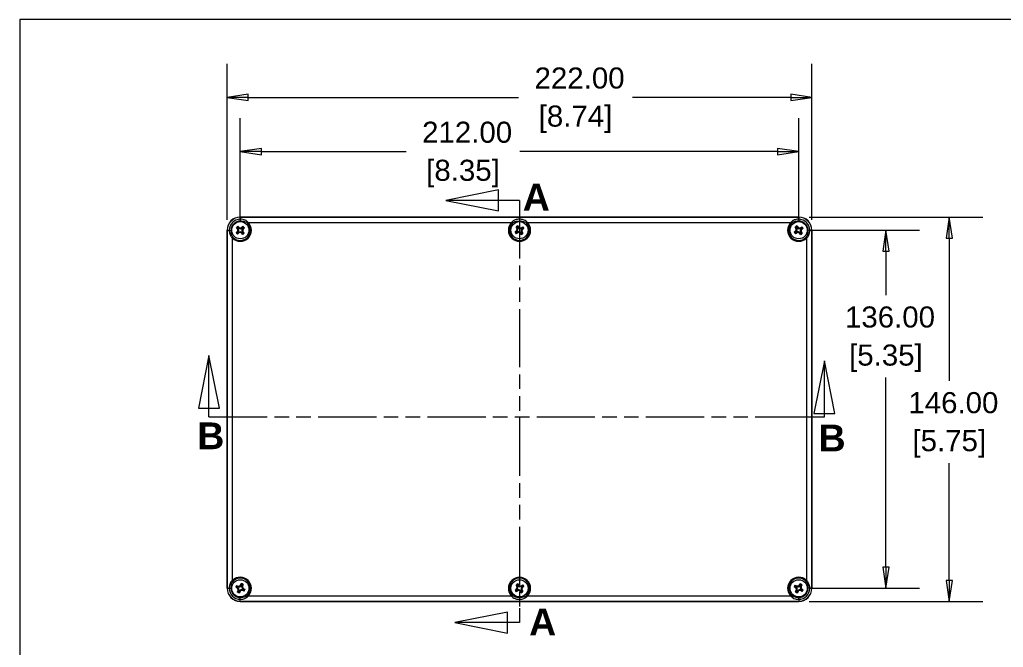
# Model space of a CAD drawing. Header units: millimetres. Extents: x 14 to 1104, y 14 to 850.
# Drawn here: x 30 to 403.4, y 595.2 to 833.6 of the extents above; entities that cross this region are included whole.
import ezdxf

# ---------------------------------------------------------------- set-up
doc = ezdxf.new("R2010")
doc.units = ezdxf.units.MM
doc.header["$LTSCALE"] = 4
doc.linetypes.add('DOUBLE_DASH_CHAIN', pattern=[1.2403, 0.6614, -0.0827, 0.1654, -0.0827, 0.1654, -0.0827])
doc.layers.get('0').update_dxf_attribs({"lineweight": 25})
for name, color, linetype, lineweight in [('Dimension (ANSI)', 7, 'Continuous', 9), ('Section Line (ANSI)', 7, 'DOUBLE_DASH_CHAIN', 9), ('Sketch Geometry (ANSI)', 7, 'Continuous', 9), ('Visible (ANSI)', 7, 'Continuous', 9), ('Visible Narrow (ANSI)', 7, 'Continuous', 9)]:
    doc.layers.add(name, color=color, linetype=linetype, lineweight=lineweight)
doc.styles.add('Label Text (ANSI)', font='arialbd.ttf')
doc.styles.add('Note Text (ANSI)', font='arial.ttf')
doc.dimstyles.new('Default - mm (ANSI)', dxfattribs={"dimscale": 4, "dimtxt": 2, "dimasz": 2, "dimexe": 3.175, "dimexo": 1, "dimgap": 0.8, "dimtad": 0, "dimtih": 1, "dimtoh": 1, "dimrnd": 1e-08, "dimzin": 4, "dimdsep": 46, "dimtxsty": 'Note Text (ANSI)', "dimblk": 'Filled-1', "dimcen": 0.09, "dimdle": 10, "dimclrd": 256, "dimclre": 256, "dimclrt": 256, "dimadec": 1, "dimazin": 0, "dimtfac": 1.524, "dimtofl": 0, "dimtmove": 0, "dimatfit": 3, "dimfxl": 1, "dimtolj": 1, "dimtzin": 0, "dimlwd": -1, "dimlwe": -1, "dimarcsym": 0})

# ---------------------------------------------------------------- blocks, each defined once
blk = doc.blocks.new('2dTransSection0')
at = {"layer": 'Section Line (ANSI)', "linetype": 'Continuous'}
for p, q in [((25.461, 176.499), (24.461, 171.499)), ((25.461, 171.499), (25.461, 176.499)), ((26.461, 171.499), (25.461, 176.499)), ((83.873, 175.989), (82.873, 170.989)), ((83.873, 170.989), (83.873, 175.989)), ((84.873, 170.989), (83.873, 175.989)), ((24.461, 171.499), (26.461, 171.499)), ((25.461, 170.68), (25.461, 171.499)), ((82.873, 170.989), (84.873, 170.989)), ((83.873, 170.68), (83.873, 170.989)), ((25.461, 170.68), (26.838, 170.68)), ((82.496, 170.68), (83.873, 170.68))]:
    blk.add_line(p, q, dxfattribs=at)
at = {"layer": 'Section Line (ANSI)', "linetype": 'DOUBLE_DASH_CHAIN', "ltscale": 2.090232}
blk.add_line((25.461, 170.68), (83.873, 170.68), dxfattribs=at)
at = {"layer": 'Section Line (ANSI)', "linetype": 'Continuous', "flags": 128}
for points in [[(26.461, 171.499), (25.461, 176.499), (24.461, 171.499), (26.461, 171.499)], [(84.873, 170.989), (83.873, 175.989), (82.873, 170.989), (84.873, 170.989)]]:
    blk.add_lwpolyline(points, dxfattribs=at)
at = {"layer": 'Section Line (ANSI)'}
for points in [[(26.461, 171.499), (25.461, 176.499), (24.461, 171.499), (26.461, 171.499)], [(84.873, 170.989), (83.873, 175.989), (82.873, 170.989), (84.873, 170.989)]]:
    blk.add_solid(points, dxfattribs=at)
at = {"layer": 'Section Line (ANSI)', "char_height": 2.54, "attachment_point": 7, "style": 'Label Text (ANSI)'}
for insert in [(24.359, 167.608), (83.329, 167.401)]:
    blk.add_mtext('B', dxfattribs=dict(at, insert=insert))
blk = doc.blocks.new('2dTransSection1')
at = {"layer": 'Section Line (ANSI)', "linetype": 'Continuous'}
for p, q in [((52.955, 192.237), (47.955, 191.237)), ((52.955, 190.237), (52.955, 192.237)), ((52.955, 191.237), (47.955, 191.237)), ((47.955, 191.237), (52.955, 190.237)), ((54.954, 191.237), (52.955, 191.237)), ((54.954, 191.237), (54.954, 189.87)), ((54.954, 152.506), (54.954, 151.138)), ((53.816, 152.138), (48.816, 151.138)), ((53.816, 150.138), (53.816, 152.138)), ((53.816, 151.138), (48.816, 151.138)), ((48.816, 151.138), (53.816, 150.138)), ((54.954, 151.138), (53.816, 151.138))]:
    blk.add_line(p, q, dxfattribs=at)
at = {"layer": 'Section Line (ANSI)', "linetype": 'DOUBLE_DASH_CHAIN', "ltscale": 2.081852}
blk.add_line((54.954, 191.237), (54.954, 151.138), dxfattribs=at)
at = {"layer": 'Section Line (ANSI)', "linetype": 'Continuous', "flags": 128}
for points in [[(52.955, 192.237), (47.955, 191.237), (52.955, 190.237), (52.955, 192.237)], [(53.816, 152.138), (48.816, 151.138), (53.816, 150.138), (53.816, 152.138)]]:
    blk.add_lwpolyline(points, dxfattribs=at)
at = {"layer": 'Section Line (ANSI)'}
for points in [[(52.955, 192.237), (47.955, 191.237), (52.955, 190.237), (52.955, 192.237)], [(53.816, 152.138), (48.816, 151.138), (53.816, 150.138), (53.816, 152.138)]]:
    blk.add_solid(points, dxfattribs=at)
at = {"layer": 'Section Line (ANSI)', "char_height": 2.54, "attachment_point": 7, "style": 'Label Text (ANSI)'}
for insert in [(55.255, 190.275), (55.857, 149.934)]:
    blk.add_mtext('A', dxfattribs=dict(at, insert=insert))
blk = doc.blocks.new('Filled-1')
at = {"color": 0}
for p, q in [((0, 0), (-1, 0.15)), ((-1, 0.15), (-1, -0.15)), ((-1, 0), (0, 0)), ((-1, -0.15), (0, 0))]:
    blk.add_line(p, q, dxfattribs=at)
at = {"color": 0, "flags": 128}
blk.add_lwpolyline([(-1, -0.15), (0, 0), (-1, 0.15), (-1, -0.15)], dxfattribs=at)
at = {"color": 0}
blk.add_solid([(-1, -0.15), (0, 0), (-1, 0.15), (-1, -0.15)], dxfattribs=at)
blk = doc.blocks.new('*D9')
at = {"layer": 'Defpoints', "color": 0, "transparency": 16777216}
for p in [(325.76, 783.5), (113.76, 753.61), (325.76, 753.61)]:
    blk.add_point(p, dxfattribs=at)
at = {"layer": 'Dimension (ANSI)', "transparency": 16777216}
for p, q in [((113.76, 757.61), (113.76, 796.2)), ((325.76, 757.61), (325.76, 796.2)), ((121.76, 783.5), (176.74, 783.5)), ((317.76, 783.5), (219.9, 783.5))]:
    blk.add_line(p, q, dxfattribs=at)
at = {"layer": 'Dimension (ANSI)', "transparency": 16777216, "xscale": 8, "yscale": 8, "zscale": 8, "rotation": 180}
blk.add_blockref('Filled-1', (113.76, 783.5), dxfattribs=at)
at = {"layer": 'Dimension (ANSI)', "transparency": 16777216, "xscale": 8, "yscale": 8, "zscale": 8}
blk.add_blockref('Filled-1', (325.76, 783.5), dxfattribs=at)
at = {"layer": 'Dimension (ANSI)', "transparency": 16777216, "char_height": 8, "attachment_point": 5, "style": 'Note Text (ANSI)'}
for s, insert in [('\\A1; 212.00', (198.32, 790.79)), ('\\A1;[8.35]', (198.32, 775.18))]:
    blk.add_mtext(s, dxfattribs=dict(at, insert=insert))
blk = doc.blocks.new('*D10')
at = {"layer": 'Defpoints', "color": 0, "transparency": 16777216}
for p in [(330.76, 804.09), (108.76, 753.62), (330.76, 753.62)]:
    blk.add_point(p, dxfattribs=at)
at = {"layer": 'Dimension (ANSI)', "transparency": 16777216}
for p, q in [((108.76, 757.62), (108.76, 816.79)), ((330.76, 757.62), (330.76, 816.79)), ((116.76, 804.09), (219.44, 804.09)), ((322.76, 804.09), (262.6, 804.09))]:
    blk.add_line(p, q, dxfattribs=at)
at = {"layer": 'Dimension (ANSI)', "transparency": 16777216, "xscale": 8, "yscale": 8, "zscale": 8, "rotation": 180}
blk.add_blockref('Filled-1', (108.76, 804.09), dxfattribs=at)
at = {"layer": 'Dimension (ANSI)', "transparency": 16777216, "xscale": 8, "yscale": 8, "zscale": 8}
blk.add_blockref('Filled-1', (330.76, 804.09), dxfattribs=at)
at = {"layer": 'Dimension (ANSI)', "transparency": 16777216, "char_height": 8, "attachment_point": 5, "style": 'Note Text (ANSI)'}
for s, insert in [('\\A1; 222.00', (241.02, 811.38)), ('\\A1;[8.74]', (241.02, 795.77))]:
    blk.add_mtext(s, dxfattribs=dict(at, insert=insert))
blk = doc.blocks.new('*D11')
at = {"layer": 'Defpoints', "color": 0, "transparency": 16777216}
for p in [(325.76, 758.61), (325.76, 612.61), (382.93, 612.61)]:
    blk.add_point(p, dxfattribs=at)
at = {"layer": 'Dimension (ANSI)', "transparency": 16777216}
for p, q in [((329.76, 758.61), (395.63, 758.61)), ((382.93, 750.61), (382.93, 696.38)), ((382.93, 620.61), (382.93, 665.19)), ((329.76, 612.61), (395.63, 612.61))]:
    blk.add_line(p, q, dxfattribs=at)
at = {"layer": 'Dimension (ANSI)', "transparency": 16777216, "xscale": 8, "yscale": 8, "zscale": 8}
for p, rotation in [((382.93, 758.61), 90), ((382.93, 612.61), 270)]:
    blk.add_blockref('Filled-1', p, dxfattribs=dict(at, rotation=rotation))
at = {"layer": 'Dimension (ANSI)', "transparency": 16777216, "char_height": 8, "attachment_point": 5, "style": 'Note Text (ANSI)'}
for s, insert in [('\\A1; 146.00', (382.93, 688.07)), ('\\A1;[5.75]', (382.93, 672.47))]:
    blk.add_mtext(s, dxfattribs=dict(at, insert=insert))
blk = doc.blocks.new('*D12')
at = {"layer": 'Defpoints', "color": 0, "transparency": 16777216}
for p in [(325.76, 753.61), (358.87, 753.61), (325.76, 617.61)]:
    blk.add_point(p, dxfattribs=at)
at = {"layer": 'Dimension (ANSI)', "transparency": 16777216}
for p, q in [((329.76, 753.61), (371.57, 753.61)), ((358.87, 745.61), (358.87, 728.93)), ((358.87, 625.61), (358.87, 697.71)), ((329.76, 617.61), (371.57, 617.61))]:
    blk.add_line(p, q, dxfattribs=at)
at = {"layer": 'Dimension (ANSI)', "transparency": 16777216, "xscale": 8, "yscale": 8, "zscale": 8}
for p, rotation in [((358.87, 753.61), 90), ((358.87, 617.61), 270)]:
    blk.add_blockref('Filled-1', p, dxfattribs=dict(at, rotation=rotation))
at = {"layer": 'Dimension (ANSI)', "transparency": 16777216, "char_height": 8, "attachment_point": 5, "style": 'Note Text (ANSI)'}
for s, insert in [('\\A1; 136.00', (358.87, 720.61)), ('\\A1;[5.35]', (358.87, 704.99))]:
    blk.add_mtext(s, dxfattribs=dict(at, insert=insert))
blk = doc.blocks.new('Borders Hammond Border')
at = {"layer": 'Sketch Geometry (ANSI)'}
for p, q in [((7.5, 208.4), (7.5, 7.5)), ((271.9, 208.4), (7.5, 208.4))]:
    blk.add_line(p, q, dxfattribs=at)

msp = doc.modelspace()

# ---------------------------------------------------------------- linework, layer by layer
at = {"layer": 'Visible (ANSI)'}
for p, q in [((113.759, 758.614), (325.762, 758.614)), ((325.76, 758.614), (113.76, 758.614)), ((112.749, 754.114), (112.273, 754.627)), ((113.044, 754.265), (112.694, 754.642)), ((112.813, 754.753), (113.163, 754.376)), ((112.859, 755.172), (113.335, 754.659)), ((113.335, 754.659), (113.163, 754.376)), ((113.163, 754.376), (113.782, 754.205)), ((113.335, 754.659), (113.794, 754.532)), ((113.794, 754.532), (113.782, 754.205)), ((113.794, 754.532), (114.261, 754.625)), ((114.261, 754.625), (114.774, 755.101)), ((114.261, 754.625), (114.412, 754.33)), ((114.412, 754.33), (114.789, 754.68)), ((114.899, 754.561), (114.522, 754.211)), ((115.318, 754.515), (114.806, 754.039)), ((218.834, 754.257), (218.437, 754.834)), ((218.834, 754.257), (219.148, 754.363)), ((219.148, 754.363), (218.857, 754.787)), ((218.99, 754.879), (219.282, 754.455)), ((219.097, 755.287), (219.493, 754.71)), ((219.179, 753.722), (219.148, 754.363)), ((219.493, 754.71), (219.282, 754.455)), ((219.282, 754.455), (219.869, 754.195)), ((219.493, 754.71), (219.928, 754.518)), ((219.928, 754.518), (219.869, 754.195)), ((219.928, 754.518), (220.404, 754.541)), ((220.404, 754.541), (220.981, 754.937)), ((220.404, 754.541), (220.51, 754.227)), ((220.51, 754.227), (220.934, 754.518)), ((221.026, 754.384), (220.602, 754.093)), ((324.834, 754.257), (324.437, 754.834)), ((324.834, 754.257), (325.148, 754.363)), ((325.148, 754.363), (324.857, 754.787)), ((324.99, 754.879), (325.282, 754.455)), ((325.097, 755.287), (325.493, 754.71)), ((325.179, 753.722), (325.148, 754.363)), ((325.493, 754.71), (325.282, 754.455)), ((325.282, 754.455), (325.869, 754.195)), ((325.493, 754.71), (325.928, 754.518)), ((325.928, 754.518), (325.869, 754.195)), ((325.928, 754.518), (326.404, 754.541)), ((326.404, 754.541), (326.981, 754.937)), ((326.404, 754.541), (326.51, 754.227)), ((326.51, 754.227), (326.934, 754.518)), ((327.026, 754.384), (326.602, 754.093)), ((108.76, 617.612), (108.76, 753.616)), ((108.76, 753.614), (108.76, 617.614)), ((112.203, 752.712), (112.715, 753.189)), ((112.622, 752.667), (112.999, 753.017)), ((112.715, 753.189), (112.842, 753.648)), ((112.715, 753.189), (112.999, 753.017)), ((113.109, 752.898), (112.732, 752.548)), ((113.26, 752.603), (112.747, 752.126)), ((112.749, 754.114), (113.044, 754.265)), ((112.842, 753.648), (112.749, 754.114)), ((112.842, 753.648), (113.169, 753.636)), ((112.999, 753.017), (113.169, 753.636)), ((113.169, 753.636), (113.044, 754.265)), ((113.739, 753.023), (113.109, 752.898)), ((113.26, 752.603), (113.109, 752.898)), ((113.727, 752.695), (113.26, 752.603)), ((113.727, 752.695), (113.739, 753.023)), ((114.186, 752.569), (113.727, 752.695)), ((114.358, 752.852), (113.739, 753.023)), ((113.782, 754.205), (114.412, 754.33)), ((114.186, 752.569), (114.358, 752.852)), ((114.662, 752.056), (114.186, 752.569)), ((114.522, 754.211), (114.352, 753.592)), ((114.679, 753.58), (114.352, 753.592)), ((114.352, 753.592), (114.476, 752.963)), ((114.708, 752.475), (114.358, 752.852)), ((114.772, 753.113), (114.476, 752.963)), ((114.476, 752.963), (114.827, 752.586)), ((114.806, 754.039), (114.522, 754.211)), ((114.806, 754.039), (114.679, 753.58)), ((114.679, 753.58), (114.772, 753.113)), ((114.772, 753.113), (115.248, 752.6)), ((218.087, 752.95), (218.664, 753.347)), ((218.495, 752.844), (218.919, 753.135)), ((219.117, 752.687), (218.54, 752.291)), ((219.011, 753.001), (218.587, 752.71)), ((218.664, 753.347), (218.857, 753.782)), ((218.664, 753.347), (218.919, 753.135)), ((218.857, 753.782), (218.834, 754.257)), ((218.857, 753.782), (219.179, 753.722)), ((218.919, 753.135), (219.179, 753.722)), ((219.652, 753.032), (219.011, 753.001)), ((219.117, 752.687), (219.011, 753.001)), ((219.592, 752.71), (219.117, 752.687)), ((219.592, 752.71), (219.652, 753.032)), ((220.028, 752.518), (219.592, 752.71)), ((220.239, 752.773), (219.652, 753.032)), ((219.869, 754.195), (220.51, 754.227)), ((220.028, 752.518), (220.239, 752.773)), ((220.424, 751.941), (220.028, 752.518)), ((220.531, 752.349), (220.239, 752.773)), ((220.602, 754.093), (220.342, 753.506)), ((220.664, 753.446), (220.342, 753.506)), ((220.342, 753.506), (220.373, 752.865)), ((220.687, 752.97), (220.373, 752.865)), ((220.373, 752.865), (220.664, 752.44)), ((220.857, 753.881), (220.602, 754.093)), ((220.857, 753.881), (220.664, 753.446)), ((220.664, 753.446), (220.687, 752.97)), ((220.687, 752.97), (221.083, 752.393)), ((221.434, 754.277), (220.857, 753.881)), ((324.087, 752.95), (324.664, 753.347)), ((324.495, 752.844), (324.919, 753.135)), ((325.117, 752.687), (324.54, 752.291)), ((325.011, 753.001), (324.587, 752.71)), ((324.664, 753.347), (324.857, 753.782)), ((324.664, 753.347), (324.919, 753.135)), ((324.857, 753.782), (324.834, 754.257)), ((324.857, 753.782), (325.179, 753.722)), ((324.919, 753.135), (325.179, 753.722)), ((325.652, 753.032), (325.011, 753.001)), ((325.117, 752.687), (325.011, 753.001)), ((325.592, 752.71), (325.117, 752.687)), ((325.592, 752.71), (325.652, 753.032)), ((326.028, 752.518), (325.592, 752.71)), ((326.239, 752.773), (325.652, 753.032)), ((325.869, 754.195), (326.51, 754.227)), ((326.028, 752.518), (326.239, 752.773)), ((326.424, 751.941), (326.028, 752.518)), ((326.531, 752.349), (326.239, 752.773)), ((326.602, 754.093), (326.342, 753.506)), ((326.664, 753.446), (326.342, 753.506)), ((326.342, 753.506), (326.373, 752.865)), ((326.687, 752.97), (326.373, 752.865)), ((326.373, 752.865), (326.664, 752.44)), ((326.857, 753.881), (326.602, 754.093)), ((326.857, 753.881), (326.664, 753.446)), ((326.664, 753.446), (326.687, 752.97)), ((326.687, 752.97), (327.083, 752.393)), ((327.434, 754.277), (326.857, 753.881)), ((330.76, 753.616), (330.76, 617.612)), ((330.76, 617.614), (330.76, 753.614)), ((112.636, 617.703), (112.003, 618.002)), ((112.345, 618.726), (112.978, 618.426)), ((112.854, 617.953), (112.389, 618.173)), ((112.458, 618.319), (112.923, 618.1)), ((112.636, 617.703), (112.854, 617.953)), ((112.895, 617.304), (112.636, 617.703)), ((112.649, 616.198), (112.948, 616.831)), ((113.203, 617.415), (112.854, 617.953)), ((112.895, 617.304), (113.203, 617.415)), ((112.948, 616.831), (112.895, 617.304)), ((112.978, 618.426), (112.923, 618.1)), ((112.923, 618.1), (113.561, 618.171)), ((112.948, 616.831), (113.275, 616.777)), ((112.978, 618.426), (113.451, 618.479)), ((113.055, 616.312), (113.275, 616.777)), ((113.422, 616.707), (113.202, 616.242)), ((113.275, 616.777), (113.203, 617.415)), ((113.671, 616.489), (113.372, 615.856)), ((113.96, 617.057), (113.422, 616.707)), ((113.671, 616.489), (113.422, 616.707)), ((113.451, 618.479), (113.85, 618.739)), ((113.451, 618.479), (113.561, 618.171)), ((113.561, 618.171), (114.099, 618.521)), ((114.07, 616.748), (113.671, 616.489)), ((113.85, 618.739), (114.149, 619.371)), ((113.85, 618.739), (114.099, 618.521)), ((114.598, 617.128), (113.96, 617.057)), ((114.07, 616.748), (113.96, 617.057)), ((114.543, 616.801), (114.07, 616.748)), ((114.099, 618.521), (114.319, 618.986)), ((114.466, 618.916), (114.246, 618.451)), ((114.573, 618.397), (114.246, 618.451)), ((114.246, 618.451), (114.317, 617.813)), ((114.626, 617.924), (114.317, 617.813)), ((114.317, 617.813), (114.667, 617.275)), ((114.543, 616.801), (114.598, 617.128)), ((115.176, 616.502), (114.543, 616.801)), ((114.872, 619.029), (114.573, 618.397)), ((114.573, 618.397), (114.626, 617.924)), ((115.063, 616.908), (114.598, 617.128)), ((114.626, 617.924), (114.885, 617.525)), ((114.885, 617.525), (114.667, 617.275)), ((114.667, 617.275), (115.132, 617.055)), ((114.885, 617.525), (115.518, 617.225)), ((218.087, 616.95), (218.664, 617.347)), ((218.834, 618.257), (218.437, 618.834)), ((218.495, 616.844), (218.919, 617.135)), ((219.117, 616.687), (218.54, 616.291)), ((219.011, 617.001), (218.587, 616.71)), ((218.664, 617.347), (218.857, 617.782)), ((218.664, 617.347), (218.919, 617.135)), ((218.834, 618.257), (219.148, 618.363)), ((218.857, 617.782), (218.834, 618.257)), ((219.148, 618.363), (218.857, 618.787)), ((218.857, 617.782), (219.179, 617.722)), ((218.919, 617.135), (219.179, 617.722)), ((218.99, 618.879), (219.282, 618.455)), ((219.652, 617.032), (219.011, 617.001)), ((219.117, 616.687), (219.011, 617.001)), ((219.097, 619.287), (219.493, 618.71)), ((219.592, 616.71), (219.117, 616.687)), ((219.179, 617.722), (219.148, 618.363)), ((219.493, 618.71), (219.282, 618.455)), ((219.282, 618.455), (219.869, 618.195)), ((219.493, 618.71), (219.928, 618.518)), ((219.592, 616.71), (219.652, 617.032)), ((220.028, 616.518), (219.592, 616.71)), ((220.239, 616.773), (219.652, 617.032)), ((219.928, 618.518), (219.869, 618.195)), ((219.869, 618.195), (220.51, 618.227)), ((219.928, 618.518), (220.404, 618.541)), ((220.028, 616.518), (220.239, 616.773)), ((220.424, 615.941), (220.028, 616.518)), ((220.531, 616.349), (220.239, 616.773)), ((220.602, 618.093), (220.342, 617.506)), ((220.664, 617.446), (220.342, 617.506)), ((220.342, 617.506), (220.373, 616.865)), ((220.687, 616.97), (220.373, 616.865)), ((220.373, 616.865), (220.664, 616.44)), ((220.404, 618.541), (220.981, 618.937)), ((220.404, 618.541), (220.51, 618.227)), ((220.51, 618.227), (220.934, 618.518)), ((221.026, 618.384), (220.602, 618.093)), ((220.857, 617.881), (220.602, 618.093)), ((220.857, 617.881), (220.664, 617.446)), ((220.664, 617.446), (220.687, 616.97)), ((220.687, 616.97), (221.083, 616.393)), ((221.434, 618.277), (220.857, 617.881)), ((324.648, 617.8), (324.043, 618.152)), ((324.886, 618.03), (324.442, 618.289)), ((324.446, 618.843), (325.05, 618.491)), ((324.524, 618.429), (324.968, 618.17)), ((324.531, 616.299), (324.884, 616.904)), ((324.648, 617.8), (324.886, 618.03)), ((324.872, 617.38), (324.648, 617.8)), ((324.872, 617.38), (325.188, 617.463)), ((324.884, 616.904), (324.872, 617.38)), ((324.884, 616.904), (325.205, 616.821)), ((325.188, 617.463), (324.886, 618.03)), ((324.946, 616.377), (325.205, 616.821)), ((325.05, 618.491), (324.968, 618.17)), ((324.968, 618.17), (325.61, 618.186)), ((325.05, 618.491), (325.526, 618.503)), ((325.345, 616.74), (325.086, 616.295)), ((325.205, 616.821), (325.188, 617.463)), ((325.575, 616.501), (325.222, 615.896)), ((325.911, 617.042), (325.345, 616.74)), ((325.575, 616.501), (325.345, 616.74)), ((325.526, 618.503), (325.946, 618.727)), ((325.526, 618.503), (325.61, 618.186)), ((325.995, 616.725), (325.575, 616.501)), ((325.61, 618.186), (326.176, 618.488)), ((326.553, 617.058), (325.911, 617.042)), ((325.995, 616.725), (325.911, 617.042)), ((325.946, 618.727), (326.299, 619.331)), ((325.946, 618.727), (326.176, 618.488)), ((326.47, 616.737), (325.995, 616.725)), ((326.176, 618.488), (326.435, 618.932)), ((326.575, 618.851), (326.316, 618.406)), ((326.637, 618.324), (326.316, 618.406)), ((326.316, 618.406), (326.333, 617.765)), ((326.649, 617.848), (326.333, 617.765)), ((326.333, 617.765), (326.635, 617.198)), ((326.47, 616.737), (326.553, 617.058)), ((327.075, 616.384), (326.47, 616.737)), ((326.997, 616.799), (326.553, 617.058)), ((326.873, 617.428), (326.635, 617.198)), ((326.635, 617.198), (327.079, 616.939)), ((326.99, 618.929), (326.637, 618.324)), ((326.637, 618.324), (326.649, 617.848)), ((326.649, 617.848), (326.873, 617.428)), ((326.873, 617.428), (327.478, 617.076)), ((325.762, 612.614), (113.759, 612.614)), ((113.76, 612.614), (325.76, 612.614))]:
    msp.add_line(p, q, dxfattribs=at)
for centre in [(113.76, 753.614), (219.76, 753.614), (325.76, 753.614), (113.76, 617.614), (219.76, 617.614), (325.76, 617.614)]:
    msp.add_circle(centre, 3.26, dxfattribs=at)
for centre, radius, start, end in [((113.76, 753.614), 5, 90, 180), ((325.76, 753.614), 5, 0, 90), ((113.76, 753.614), 1.8, 120.05748, 145.73665), ((113.76, 753.614), 1.481, 129.75579, 136.03834), ((113.76, 753.614), 1.8, 30.05748, 55.73665), ((113.76, 753.614), 1.481, 39.75579, 46.03834), ((219.76, 753.614), 1.8, 111.62759, 137.30677), ((219.76, 753.614), 1.481, 121.3259, 127.60846), ((219.76, 753.614), 1.481, 31.3259, 37.60846), ((219.76, 753.614), 1.8, 21.62759, 47.30677), ((325.76, 753.614), 1.8, 111.62759, 137.30677), ((325.76, 753.614), 1.481, 121.3259, 127.60846), ((325.76, 753.614), 1.481, 31.3259, 37.60846), ((325.76, 753.614), 1.8, 21.62759, 47.30677), ((113.76, 753.614), 1.8, 210.05748, 235.73665), ((113.76, 753.614), 1.481, 219.75579, 226.03834), ((113.76, 753.614), 1.8, 300.05748, 325.73665), ((113.76, 753.614), 1.481, 309.75579, 316.03834), ((219.76, 753.614), 1.8, 201.62759, 227.30677), ((219.76, 753.614), 1.481, 211.3259, 217.60846), ((219.76, 753.614), 1.8, 291.62759, 317.30677), ((219.76, 753.614), 1.481, 301.3259, 307.60846), ((325.76, 753.614), 1.8, 201.62759, 227.30677), ((325.76, 753.614), 1.481, 211.3259, 217.60846), ((325.76, 753.614), 1.8, 291.62759, 317.30677), ((325.76, 753.614), 1.481, 301.3259, 307.60846), ((113.76, 617.614), 5, 180, 270), ((113.76, 617.614), 1.8, 141.85359, 167.53276), ((113.76, 617.614), 1.481, 151.5519, 157.83445), ((113.76, 617.614), 1.8, 231.85359, 257.53276), ((113.76, 617.614), 1.481, 241.5519, 247.83445), ((113.76, 617.614), 1.8, 51.85359, 77.53276), ((113.76, 617.614), 1.481, 61.5519, 67.83445), ((113.76, 617.614), 1.481, 331.5519, 337.83445), ((113.76, 617.614), 1.8, 321.85359, 347.53276), ((219.76, 617.614), 1.8, 201.62759, 227.30677), ((219.76, 617.614), 1.8, 111.62759, 137.30677), ((219.76, 617.614), 1.481, 211.3259, 217.60846), ((219.76, 617.614), 1.481, 121.3259, 127.60846), ((219.76, 617.614), 1.8, 291.62759, 317.30677), ((219.76, 617.614), 1.481, 301.3259, 307.60846), ((219.76, 617.614), 1.481, 31.3259, 37.60846), ((219.76, 617.614), 1.8, 21.62759, 47.30677), ((325.76, 617.614), 1.8, 136.91991, 162.59909), ((325.76, 617.614), 1.481, 146.61822, 152.90078), ((325.76, 617.614), 1.8, 226.91991, 252.59909), ((325.76, 617.614), 1.481, 236.61822, 242.90078), ((325.76, 617.614), 5, 270, 0), ((325.76, 617.614), 1.8, 46.91991, 72.59909), ((325.76, 617.614), 1.481, 56.61822, 62.90078), ((325.76, 617.614), 1.481, 326.61822, 332.90078), ((325.76, 617.614), 1.8, 316.91991, 342.59909)]:
    msp.add_arc(centre, radius, start, end, dxfattribs=at)
for centre, major_axis, start_param, end_param in [((113.762, 753.612), (-3.538, 3.538), 5.4981298, 7.0682409), ((325.759, 753.612), (3.538, 3.538), 5.4981298, 7.0682409), ((113.762, 617.616), (3.538, 3.538), 2.3565371, 3.9266482), ((325.759, 617.616), (-3.538, 3.538), 2.3565371, 3.9266482)]:
    msp.add_ellipse(centre, major_axis=major_axis, ratio=0.999315, start_param=start_param, end_param=end_param, dxfattribs=at)
for points in [[(112.273, 754.627), (112.494, 754.644), (112.694, 754.642)], [(112.859, 755.172), (112.826, 754.953), (112.813, 754.753)], [(114.789, 754.68), (114.791, 754.881), (114.774, 755.101)], [(114.899, 754.561), (115.1, 754.548), (115.318, 754.515)], [(218.437, 754.834), (218.658, 754.819), (218.857, 754.787)], [(219.097, 755.287), (219.032, 755.075), (218.99, 754.879)], [(220.981, 754.937), (220.965, 754.716), (220.934, 754.518)], [(221.434, 754.277), (221.222, 754.342), (221.026, 754.384)], [(324.437, 754.834), (324.658, 754.819), (324.857, 754.787)], [(325.097, 755.287), (325.032, 755.075), (324.99, 754.879)], [(326.981, 754.937), (326.965, 754.716), (326.934, 754.518)], [(327.434, 754.277), (327.222, 754.342), (327.026, 754.384)], [(112.203, 752.712), (112.421, 752.68), (112.622, 752.667)], [(112.747, 752.126), (112.73, 752.347), (112.732, 752.548)], [(114.662, 752.056), (114.695, 752.275), (114.708, 752.475)], [(114.827, 752.586), (115.027, 752.584), (115.248, 752.6)], [(218.087, 752.95), (218.299, 752.886), (218.495, 752.844)], [(218.587, 752.71), (218.556, 752.512), (218.54, 752.291)], [(220.531, 752.349), (220.488, 752.152), (220.424, 751.941)], [(220.664, 752.44), (220.863, 752.409), (221.083, 752.393)], [(324.087, 752.95), (324.299, 752.886), (324.495, 752.844)], [(324.587, 752.71), (324.556, 752.512), (324.54, 752.291)], [(326.531, 752.349), (326.488, 752.152), (326.424, 751.941)], [(326.664, 752.44), (326.863, 752.409), (327.083, 752.393)], [(112.389, 618.173), (112.202, 618.1), (112.003, 618.002)], [(112.345, 618.726), (112.396, 618.51), (112.458, 618.319)], [(113.055, 616.312), (112.864, 616.249), (112.649, 616.198)], [(113.202, 616.242), (113.274, 616.055), (113.372, 615.856)], [(114.149, 619.371), (114.246, 619.173), (114.319, 618.986)], [(114.872, 619.029), (114.657, 618.979), (114.466, 618.916)], [(115.176, 616.502), (115.125, 616.717), (115.063, 616.908)], [(115.518, 617.225), (115.319, 617.128), (115.132, 617.055)], [(218.087, 616.95), (218.299, 616.886), (218.495, 616.844)], [(218.437, 618.834), (218.658, 618.819), (218.857, 618.787)], [(218.587, 616.71), (218.556, 616.512), (218.54, 616.291)], [(219.097, 619.287), (219.032, 619.075), (218.99, 618.879)], [(220.531, 616.349), (220.488, 616.152), (220.424, 615.941)], [(220.664, 616.44), (220.863, 616.409), (221.083, 616.393)], [(220.981, 618.937), (220.965, 618.716), (220.934, 618.518)], [(221.434, 618.277), (221.222, 618.342), (221.026, 618.384)], [(324.043, 618.152), (324.249, 618.232), (324.442, 618.289)], [(324.446, 618.843), (324.478, 618.624), (324.524, 618.429)], [(324.531, 616.299), (324.75, 616.331), (324.946, 616.377)], [(325.222, 615.896), (325.142, 616.103), (325.086, 616.295)], [(326.435, 618.932), (326.379, 619.125), (326.299, 619.331)], [(326.575, 618.851), (326.771, 618.896), (326.99, 618.929)], [(327.075, 616.384), (327.043, 616.603), (326.997, 616.799)], [(327.079, 616.939), (327.272, 616.996), (327.478, 617.076)]]:
    msp.add_open_spline(points, degree=2, dxfattribs=at)
at = {"layer": 'Visible Narrow (ANSI)'}
for p, q in [((113.76, 758.614), (113.76, 758.558)), ((325.76, 758.558), (113.76, 758.558)), ((113.76, 758.558), (113.76, 757.805)), ((325.76, 758.614), (325.76, 758.558)), ((325.76, 758.558), (325.76, 757.805)), ((113.76, 757.805), (113.76, 757.14)), ((116.766, 756.558), (116.513, 756.311)), ((116.766, 756.558), (216.755, 756.558)), ((217.008, 756.311), (216.755, 756.558)), ((222.766, 756.558), (222.513, 756.311)), ((222.766, 756.558), (322.755, 756.558)), ((323.008, 756.311), (322.755, 756.558)), ((325.76, 757.805), (325.76, 757.14)), ((108.76, 753.614), (108.817, 753.614)), ((108.817, 753.614), (109.569, 753.614)), ((108.817, 753.614), (108.817, 617.614)), ((109.569, 753.614), (110.234, 753.614)), ((111.064, 750.861), (110.816, 750.609)), ((328.705, 750.609), (328.457, 750.861)), ((329.952, 753.614), (329.287, 753.614)), ((330.704, 753.614), (329.952, 753.614)), ((330.704, 617.614), (330.704, 753.614)), ((330.76, 753.614), (330.704, 753.614)), ((110.816, 620.619), (110.816, 750.609)), ((328.705, 750.609), (328.705, 620.619)), ((110.816, 620.619), (111.064, 620.366)), ((328.457, 620.366), (328.705, 620.619)), ((108.76, 617.614), (108.817, 617.614)), ((108.817, 617.614), (109.569, 617.614)), ((109.569, 617.614), (110.234, 617.614)), ((329.952, 617.614), (329.287, 617.614)), ((330.704, 617.614), (329.952, 617.614)), ((330.76, 617.614), (330.704, 617.614)), ((113.76, 613.422), (113.76, 614.088)), ((113.76, 612.67), (113.76, 613.422)), ((113.76, 612.67), (325.76, 612.67)), ((113.76, 612.614), (113.76, 612.67)), ((116.513, 614.917), (116.766, 614.67)), ((216.755, 614.67), (116.766, 614.67)), ((216.755, 614.67), (217.008, 614.917)), ((222.513, 614.917), (222.766, 614.67)), ((322.755, 614.67), (222.766, 614.67)), ((322.755, 614.67), (323.008, 614.917)), ((325.76, 613.422), (325.76, 614.088)), ((325.76, 613.422), (325.76, 612.67)), ((325.76, 612.614), (325.76, 612.67))]:
    msp.add_line(p, q, dxfattribs=at)
for centre, radius, start, end in [((113.76, 753.614), 4.944, 90, 180), ((325.76, 753.614), 4.944, 0, 90), ((113.76, 753.614), 4.192, 90, 180), ((113.76, 753.614), 3.526, 90, 180), ((113.76, 753.614), 4.207, 225.5854, 44.4146), ((113.76, 753.614), 3.854, 225.5854, 44.4146), ((219.76, 753.614), 4.207, 135.5854, 44.4146), ((219.76, 753.614), 3.854, 135.5854, 44.4146), ((325.76, 753.614), 4.207, 135.5854, 314.4146), ((325.76, 753.614), 3.854, 135.5854, 314.4146), ((325.76, 753.614), 4.192, 0, 90), ((325.76, 753.614), 3.526, 0, 90), ((113.76, 617.614), 4.207, 315.5854, 134.4146), ((113.76, 617.614), 3.854, 315.5854, 134.4146), ((219.76, 617.614), 4.207, 315.5854, 224.4146), ((219.76, 617.614), 3.854, 315.5854, 224.4146), ((325.76, 617.614), 4.207, 45.5854, 224.4146), ((325.76, 617.614), 3.854, 45.5854, 224.4146), ((113.76, 617.614), 4.944, 180, 270), ((113.76, 617.614), 4.192, 180, 270), ((113.76, 617.614), 3.526, 180, 270), ((325.76, 617.614), 4.192, 270, 0), ((325.76, 617.614), 3.526, 270, 0), ((325.76, 617.614), 4.944, 270, 0)]:
    msp.add_arc(centre, radius, start, end, dxfattribs=at)
for points, knots in [([(116.766, 756.558), (116.625, 756.75), (116.461, 756.908), (115.824, 757.402), (115.301, 757.596), (114.437, 757.773), (114.099, 757.805), (113.76, 757.805)], [-0.32418274, -0.32418274, -0.32418274, -0.32418274, -0.26382725, -0.26382725, -0.10147202, -0.10147202, 0, 0, 0, 0]), ([(113.76, 757.14), (114.068, 757.14), (114.375, 757.12), (115.164, 757.007), (115.645, 756.883), (116.233, 756.55), (116.384, 756.442), (116.513, 756.311)], [0, 0, 0, 0, 0.10147202, 0.10147202, 0.26382725, 0.26382725, 0.32418274, 0.32418274, 0.32418274, 0.32418274]), ([(222.766, 756.558), (222.62, 756.756), (222.45, 756.919), (222.018, 757.248), (221.747, 757.391), (221.059, 757.661), (220.632, 757.75), (219.865, 757.815), (219.527, 757.811), (218.961, 757.749), (218.733, 757.707), (218.28, 757.588), (218.055, 757.509), (217.687, 757.338), (217.541, 757.257), (217.255, 757.065), (217.115, 756.954), (216.904, 756.744), (216.827, 756.655), (216.755, 756.558)], [-0.64833422, -0.64833422, -0.64833422, -0.64833422, -0.58591304, -0.58591304, -0.49788192, -0.49788192, -0.36832675, -0.36832675, -0.26714542, -0.26714542, -0.19773928, -0.19773928, -0.12749864, -0.12749864, -0.07939569, -0.07939569, -0.03053681, -0.03053681, 0, 0, 0, 0]), ([(217.008, 756.311), (217.073, 756.377), (217.145, 756.438), (217.339, 756.581), (217.468, 756.656), (217.732, 756.784), (217.867, 756.838), (218.205, 756.951), (218.411, 757.002), (218.825, 757.078), (219.034, 757.104), (219.548, 757.144), (219.856, 757.146), (220.553, 757.105), (220.942, 757.049), (221.574, 756.873), (221.824, 756.779), (222.222, 756.557), (222.38, 756.447), (222.513, 756.311)], [0, 0, 0, 0, 0.03053681, 0.03053681, 0.07939569, 0.07939569, 0.12749864, 0.12749864, 0.19773928, 0.19773928, 0.26714542, 0.26714542, 0.36832675, 0.36832675, 0.49788192, 0.49788192, 0.58591304, 0.58591304, 0.64833422, 0.64833422, 0.64833422, 0.64833422]), ([(325.76, 757.805), (325.583, 757.805), (325.406, 757.796), (324.946, 757.749), (324.665, 757.696), (324.177, 757.553), (323.969, 757.474), (323.629, 757.305), (323.494, 757.228), (323.228, 757.044), (323.096, 756.937), (322.896, 756.735), (322.823, 756.65), (322.755, 756.558)], [-0.32416722, -0.32416722, -0.32416722, -0.32416722, -0.27100601, -0.27100601, -0.1855789, -0.1855789, -0.11986574, -0.11986574, -0.07544857, -0.07544857, -0.02901868, -0.02901868, 0, 0, 0, 0]), ([(323.008, 756.311), (323.07, 756.374), (323.137, 756.432), (323.321, 756.569), (323.443, 756.642), (323.689, 756.765), (323.813, 756.816), (324.126, 756.927), (324.317, 756.979), (324.764, 757.071), (325.02, 757.105), (325.438, 757.134), (325.599, 757.14), (325.76, 757.14)], [0, 0, 0, 0, 0.02901868, 0.02901868, 0.07544857, 0.07544857, 0.11986574, 0.11986574, 0.1855789, 0.1855789, 0.27100601, 0.27100601, 0.32416722, 0.32416722, 0.32416722, 0.32416722]), ([(109.569, 753.614), (109.569, 753.437), (109.578, 753.259), (109.625, 752.8), (109.678, 752.519), (109.822, 752.031), (109.901, 751.822), (110.069, 751.482), (110.147, 751.348), (110.33, 751.081), (110.437, 750.95), (110.639, 750.75), (110.724, 750.676), (110.816, 750.609)], [-0.32416722, -0.32416722, -0.32416722, -0.32416722, -0.27100601, -0.27100601, -0.1855789, -0.1855789, -0.11986574, -0.11986574, -0.07544857, -0.07544857, -0.02901868, -0.02901868, 0, 0, 0, 0]), ([(111.064, 750.861), (111, 750.923), (110.942, 750.991), (110.805, 751.175), (110.733, 751.296), (110.609, 751.542), (110.558, 751.666), (110.447, 751.979), (110.396, 752.171), (110.303, 752.617), (110.27, 752.873), (110.24, 753.292), (110.234, 753.453), (110.234, 753.614)], [0, 0, 0, 0, 0.02901868, 0.02901868, 0.07544857, 0.07544857, 0.11986574, 0.11986574, 0.1855789, 0.1855789, 0.27100601, 0.27100601, 0.32416722, 0.32416722, 0.32416722, 0.32416722]), ([(329.287, 753.614), (329.287, 753.306), (329.267, 752.999), (329.154, 752.211), (329.029, 751.729), (328.697, 751.142), (328.589, 750.99), (328.457, 750.861)], [0, 0, 0, 0, 0.10147202, 0.10147202, 0.26382725, 0.26382725, 0.32418274, 0.32418274, 0.32418274, 0.32418274]), ([(328.705, 750.609), (328.896, 750.75), (329.055, 750.914), (329.549, 751.55), (329.743, 752.074), (329.92, 752.938), (329.952, 753.276), (329.952, 753.614)], [-0.32418274, -0.32418274, -0.32418274, -0.32418274, -0.26382725, -0.26382725, -0.10147202, -0.10147202, 0, 0, 0, 0]), ([(110.816, 620.619), (110.625, 620.478), (110.466, 620.314), (109.972, 619.677), (109.778, 619.154), (109.601, 618.29), (109.569, 617.952), (109.569, 617.614)], [-0.32418274, -0.32418274, -0.32418274, -0.32418274, -0.26382725, -0.26382725, -0.10147202, -0.10147202, 0, 0, 0, 0]), ([(110.234, 617.614), (110.234, 617.921), (110.254, 618.229), (110.367, 619.017), (110.492, 619.499), (110.824, 620.086), (110.932, 620.237), (111.064, 620.366)], [0, 0, 0, 0, 0.10147202, 0.10147202, 0.26382725, 0.26382725, 0.32418274, 0.32418274, 0.32418274, 0.32418274]), ([(328.457, 620.366), (328.521, 620.304), (328.578, 620.237), (328.716, 620.053), (328.788, 619.931), (328.911, 619.686), (328.963, 619.562), (329.074, 619.249), (329.125, 619.057), (329.218, 618.611), (329.251, 618.354), (329.281, 617.936), (329.287, 617.775), (329.287, 617.614)], [0, 0, 0, 0, 0.02901868, 0.02901868, 0.07544857, 0.07544857, 0.11986574, 0.11986574, 0.1855789, 0.1855789, 0.27100601, 0.27100601, 0.32416722, 0.32416722, 0.32416722, 0.32416722]), ([(329.952, 617.614), (329.952, 617.791), (329.943, 617.968), (329.896, 618.428), (329.843, 618.709), (329.699, 619.197), (329.62, 619.406), (329.452, 619.746), (329.374, 619.88), (329.191, 620.147), (329.084, 620.278), (328.881, 620.478), (328.797, 620.551), (328.705, 620.619)], [-0.32416722, -0.32416722, -0.32416722, -0.32416722, -0.27100601, -0.27100601, -0.1855789, -0.1855789, -0.11986574, -0.11986574, -0.07544857, -0.07544857, -0.02901868, -0.02901868, 0, 0, 0, 0]), ([(116.513, 614.917), (116.451, 614.854), (116.383, 614.796), (116.2, 614.658), (116.078, 614.586), (115.832, 614.463), (115.708, 614.411), (115.395, 614.3), (115.204, 614.249), (114.757, 614.157), (114.501, 614.123), (114.083, 614.093), (113.922, 614.088), (113.76, 614.088)], [0, 0, 0, 0, 0.02901868, 0.02901868, 0.07544857, 0.07544857, 0.11986574, 0.11986574, 0.1855789, 0.1855789, 0.27100601, 0.27100601, 0.32416722, 0.32416722, 0.32416722, 0.32416722]), ([(113.76, 613.422), (113.938, 613.422), (114.115, 613.431), (114.575, 613.479), (114.856, 613.532), (115.343, 613.675), (115.552, 613.754), (115.892, 613.922), (116.027, 614), (116.293, 614.184), (116.425, 614.291), (116.624, 614.493), (116.698, 614.577), (116.766, 614.67)], [-0.32416722, -0.32416722, -0.32416722, -0.32416722, -0.27100601, -0.27100601, -0.1855789, -0.1855789, -0.11986574, -0.11986574, -0.07544857, -0.07544857, -0.02901868, -0.02901868, 0, 0, 0, 0]), ([(216.755, 614.67), (216.901, 614.471), (217.071, 614.309), (217.503, 613.979), (217.774, 613.837), (218.462, 613.567), (218.889, 613.478), (219.656, 613.412), (219.994, 613.416), (220.56, 613.479), (220.788, 613.52), (221.241, 613.64), (221.466, 613.718), (221.834, 613.89), (221.98, 613.971), (222.266, 614.163), (222.406, 614.273), (222.617, 614.484), (222.694, 614.573), (222.766, 614.67)], [-0.64833422, -0.64833422, -0.64833422, -0.64833422, -0.58591304, -0.58591304, -0.49788192, -0.49788192, -0.36832675, -0.36832675, -0.26714542, -0.26714542, -0.19773928, -0.19773928, -0.12749864, -0.12749864, -0.07939569, -0.07939569, -0.03053681, -0.03053681, 0, 0, 0, 0]), ([(222.513, 614.917), (222.448, 614.85), (222.376, 614.79), (222.182, 614.646), (222.053, 614.572), (221.789, 614.444), (221.654, 614.39), (221.316, 614.277), (221.11, 614.226), (220.696, 614.15), (220.487, 614.123), (219.973, 614.084), (219.665, 614.081), (218.968, 614.123), (218.579, 614.179), (217.947, 614.355), (217.697, 614.449), (217.299, 614.67), (217.141, 614.781), (217.008, 614.917)], [0, 0, 0, 0, 0.03053681, 0.03053681, 0.07939569, 0.07939569, 0.12749864, 0.12749864, 0.19773928, 0.19773928, 0.26714542, 0.26714542, 0.36832675, 0.36832675, 0.49788192, 0.49788192, 0.58591304, 0.58591304, 0.64833422, 0.64833422, 0.64833422, 0.64833422]), ([(322.755, 614.67), (322.896, 614.478), (323.06, 614.32), (323.697, 613.826), (324.22, 613.632), (325.084, 613.454), (325.422, 613.422), (325.76, 613.422)], [-0.32418274, -0.32418274, -0.32418274, -0.32418274, -0.26382725, -0.26382725, -0.10147202, -0.10147202, 0, 0, 0, 0]), ([(325.76, 614.088), (325.453, 614.088), (325.146, 614.108), (324.357, 614.221), (323.876, 614.345), (323.288, 614.678), (323.137, 614.785), (323.008, 614.917)], [0, 0, 0, 0, 0.10147202, 0.10147202, 0.26382725, 0.26382725, 0.32418274, 0.32418274, 0.32418274, 0.32418274])]:
    msp.add_open_spline(points, degree=3, knots=knots, dxfattribs=at)

# ---------------------------------------------------------------- block references
at = {"xscale": 4, "yscale": 4, "zscale": 4}
msp.add_blockref('Borders Hammond Border', (0, 0), dxfattribs=at)
at = {"layer": 'Section Line (ANSI)', "xscale": 4, "yscale": 4, "zscale": 4}
for name in ['2dTransSection1', '2dTransSection0']:
    msp.add_blockref(name, (0, 0), dxfattribs=at)

# ---------------------------------------------------------------- dimensions: what is measured, and where the dimension line sits
at = {"layer": 'Dimension (ANSI)'}
for base, p1, p2, angle, text, override, picture, middle in [((330.76, 804.095), (108.76, 753.616), (330.76, 753.616), 180, ' <>\\X[8.74]', {"dimgap": 0.8, "dimtih": 0, "dimtoh": 0, "dimdec": 2, "dimpost": '\\X', "dimtol": 0, "dimlim": 0, "dimtp": 0, "dimtm": 0, "dimtdec": 2, "dimatfit": 1}, '*D10', (241.019, 804.095)), ((325.76, 783.502), (113.76, 753.614), (325.76, 753.614), 180, ' <>\\X[8.35]', {"dimgap": 0.8, "dimtih": 0, "dimtoh": 0, "dimdec": 2, "dimpost": '\\X', "dimtol": 0, "dimlim": 0, "dimtp": 0, "dimtm": 0, "dimtdec": 2, "dimatfit": 1}, '*D9', (198.32, 783.502)), ((382.934, 612.614), (325.762, 758.614), (325.762, 612.614), 90, ' <>\\X[5.75]', {"dimgap": 0.8, "dimdec": 2, "dimpost": '\\X', "dimtol": 0, "dimlim": 0, "dimtp": 0, "dimtm": 0, "dimtdec": 2, "dimatfit": 1}, '*D11', (382.934, 680.781)), ((358.868, 753.614), (325.76, 617.614), (325.76, 753.614), 90, ' <>\\X[5.35]', {"dimgap": 0.8, "dimdec": 2, "dimpost": '\\X', "dimtol": 0, "dimlim": 0, "dimtp": 0, "dimtm": 0, "dimtdec": 2, "dimatfit": 1}, '*D12', (358.868, 713.321))]:
    dim = msp.add_linear_dim(base=base, p1=p1, p2=p2, angle=angle, text=text, dimstyle='Default - mm (ANSI)', override=override, dxfattribs=at)
    dim.commit()
    dim.dimension.update_dxf_attribs({"geometry": picture, "text_midpoint": middle, "dimtype": 160})

doc.saveas('drawing.dxf')
